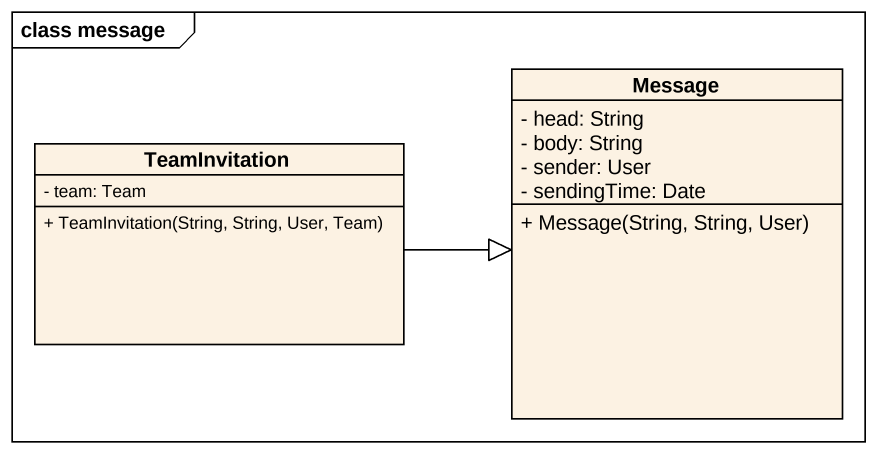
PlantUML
@startuml
mainframe class message
hide circle
hide empty members
skinparam classAttributeIconSize 0
class Message {
  - head: String
  - body: String
  - sender: User
  - sendingTime: Date
  + Message(String, String, User)
}
class TeamInvitation {
  - team: Team
  + TeamInvitation(String, String, User, Team)
}
TeamInvitation -right-|> Message
@enduml
